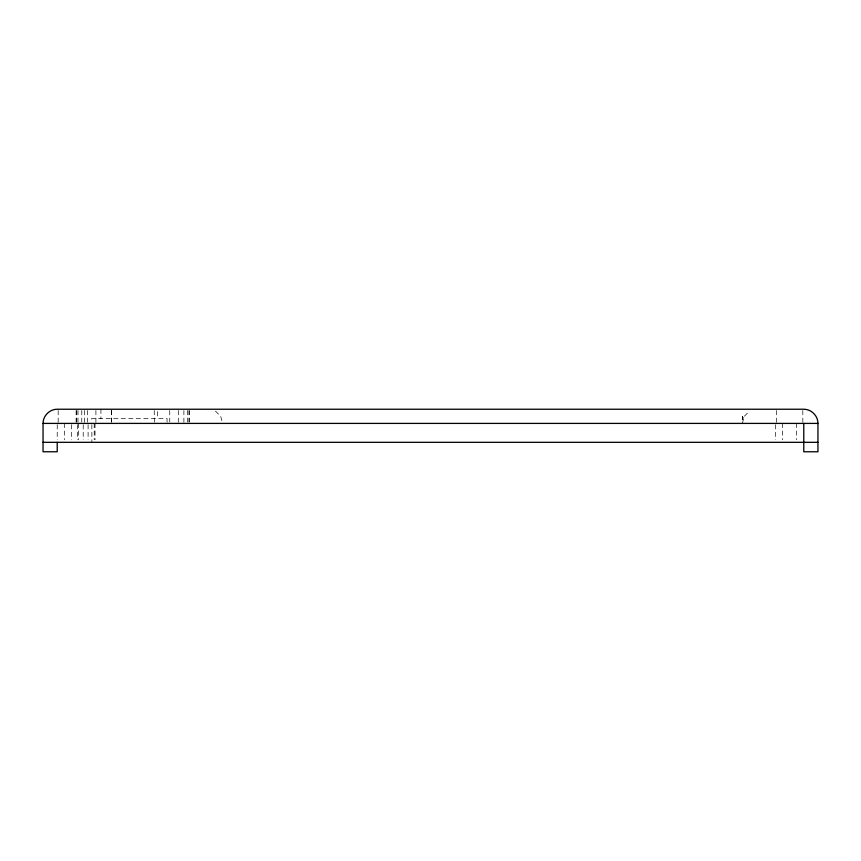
<?xml version="1.0" encoding="UTF-8"?>
<svg xmlns="http://www.w3.org/2000/svg" width="861" height="861" viewBox="0 0 861 861"><rect width="100%" height="100%" fill="white"/><g stroke="black" fill="none" stroke-linecap="round" stroke-linejoin="round"><path stroke-width="0.65" stroke-dasharray="4.3 3.23" d="M742.354 423.408L744.248 416.326L749.436 411.138M742.742 419.006L742.354 419.748L742.354 416.326L744.248 416.326L742.742 419.006L742.354 416.326M215.508 411.138L220.696 416.326L222.601 423.408M802.829 410.525L802.829 423.408M796.683 423.408L796.683 439.788M782.509 423.408L782.509 439.788M776.374 410.525L776.374 423.408M775.427 424.677L775.427 439.788M189.528 410.525L189.528 422.127M188.903 410.525L188.903 422.127M187.655 410.525L187.655 422.127M183.888 410.525L183.888 423.408M178.302 410.525L178.302 423.408M169.746 410.525L169.746 422.127M167.077 422.234L167.077 418.683L91.481 418.683L91.481 422.234M157.628 411.601L157.628 418.683M154.248 410.525L154.334 422.127M111.403 410.525L111.403 422.127M111.317 410.525L111.317 422.127M100.931 409.233L100.931 418.683M95.905 410.525L95.905 423.408M95.022 423.408L95.022 439.788M94.215 423.408L94.215 439.788M91.858 424.677L91.858 442.317M88.102 424.677L88.102 439.788M87.348 410.525L87.348 422.127M84.626 410.525L84.626 423.408M83.216 424.677L83.216 439.788M81.763 410.525L81.763 422.127M78.491 423.408L78.491 439.788M77.996 410.525L77.996 422.127M77.512 424.677L77.512 439.788M76.747 410.525L76.747 422.127M76.123 410.525L76.123 423.408M71.398 424.677L71.398 439.788M64.317 423.408L64.317 439.788M58.171 410.525L58.171 423.408M57.224 424.677L57.224 439.788"/><path stroke-width="1.29" d="M57.224 442.317L57.224 451.767L43.05 451.767L43.05 423.408C43.007 415.831 49.637 409.19 57.224 409.233L803.776 409.233C811.363 409.19 817.993 415.831 817.95 423.408L817.95 451.767L803.776 451.767L803.776 423.408M43.05 423.408L817.95 423.408M43.05 442.317L817.95 442.317"/></g></svg>
